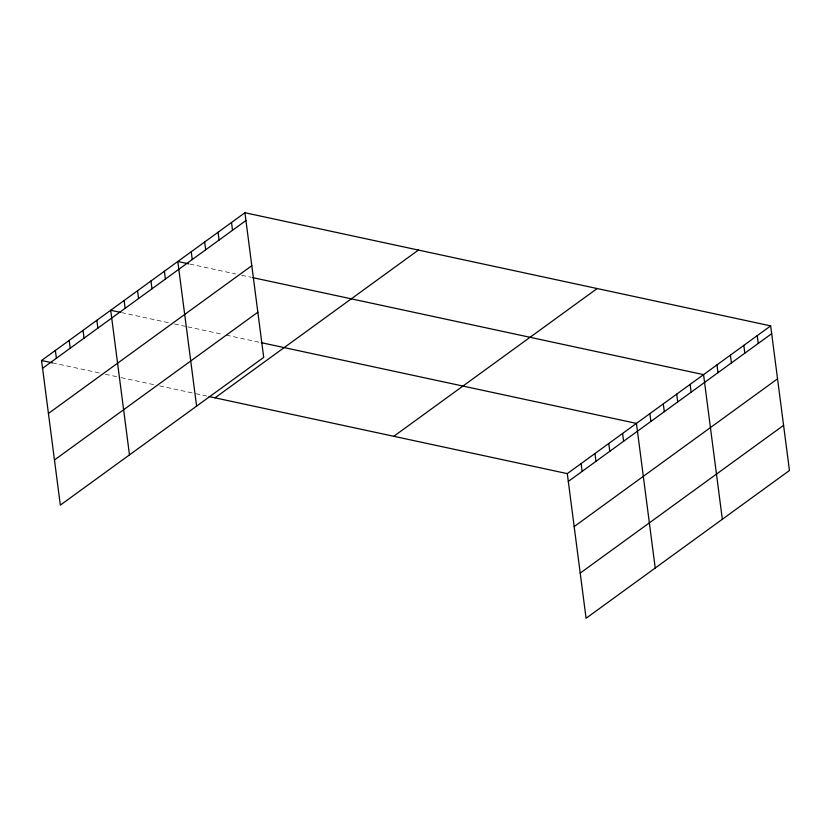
<?xml version="1.0" encoding="UTF-8"?>
<svg xmlns="http://www.w3.org/2000/svg" width="831" height="831" viewBox="0 0 831 831"><rect width="100%" height="100%" fill="white"/><g stroke="black" fill="none" stroke-linecap="round" stroke-linejoin="round"><path stroke-width="0.62" stroke-dasharray="4.16 3.12" d="M189.863 264.092L235.64 273.95M241.665 275.238L251.305 277.315M121.544 312.591L168.527 322.708M174.552 324.007L185.396 326.334M187.806 326.853L222.75 334.374M226.364 335.153L260.093 342.414M52.395 362.835L99.377 372.942M105.402 374.241L117.451 376.838M121.066 377.617L154.805 384.867M159.625 385.906L193.353 393.167M195.763 393.686L206.607 396.023"/><path stroke-width="1.25" d="M244.927 212.736L263.707 357.372L60.331 505.123L41.55 360.498L244.927 212.736L770.669 325.877L789.45 470.502L586.073 618.264L567.293 473.628L770.669 325.877M42.568 368.299L245.934 220.537M48.427 413.454L251.803 265.691M54.472 459.979L257.849 312.217M215.042 397.831L418.419 250.069M393.801 436.296L597.167 288.534M568.3 481.44L771.677 333.678M574.169 526.584L777.546 378.822M580.215 573.11L783.581 425.347M188.658 263.832L177.813 261.505L196.594 406.13M252.51 277.575L703.556 374.636L722.336 519.261M120.339 312.331L110.7 310.264L129.48 454.889M261.298 342.673L636.442 423.395L655.223 568.02M41.55 360.498L52.395 362.835M209.017 396.543L567.293 473.628M757.238 335.62L758.256 343.421M743.818 345.374L744.836 353.175M730.397 355.128L731.415 362.929M716.976 364.882L717.984 372.683M690.125 384.389L691.143 392.19M676.704 394.133L677.722 401.944M663.283 403.887L664.301 411.688M649.863 413.641L650.87 421.442M622.606 433.439L623.624 441.24M608.78 443.494L609.798 451.295M594.954 453.539L595.962 461.34M581.118 463.584L582.136 471.385M231.506 222.49L232.514 230.291M218.075 232.244L219.093 240.045M204.655 241.998L205.673 249.799M191.234 251.751L192.252 259.552M164.393 271.249L165.4 279.05M150.962 281.003L151.98 288.804M137.541 290.757L138.559 298.558M124.12 300.51L125.138 308.311M96.863 320.309L97.881 328.11M83.038 330.354L84.056 338.155M69.212 340.409L70.219 348.21M55.376 350.453L56.394 358.254"/></g></svg>
